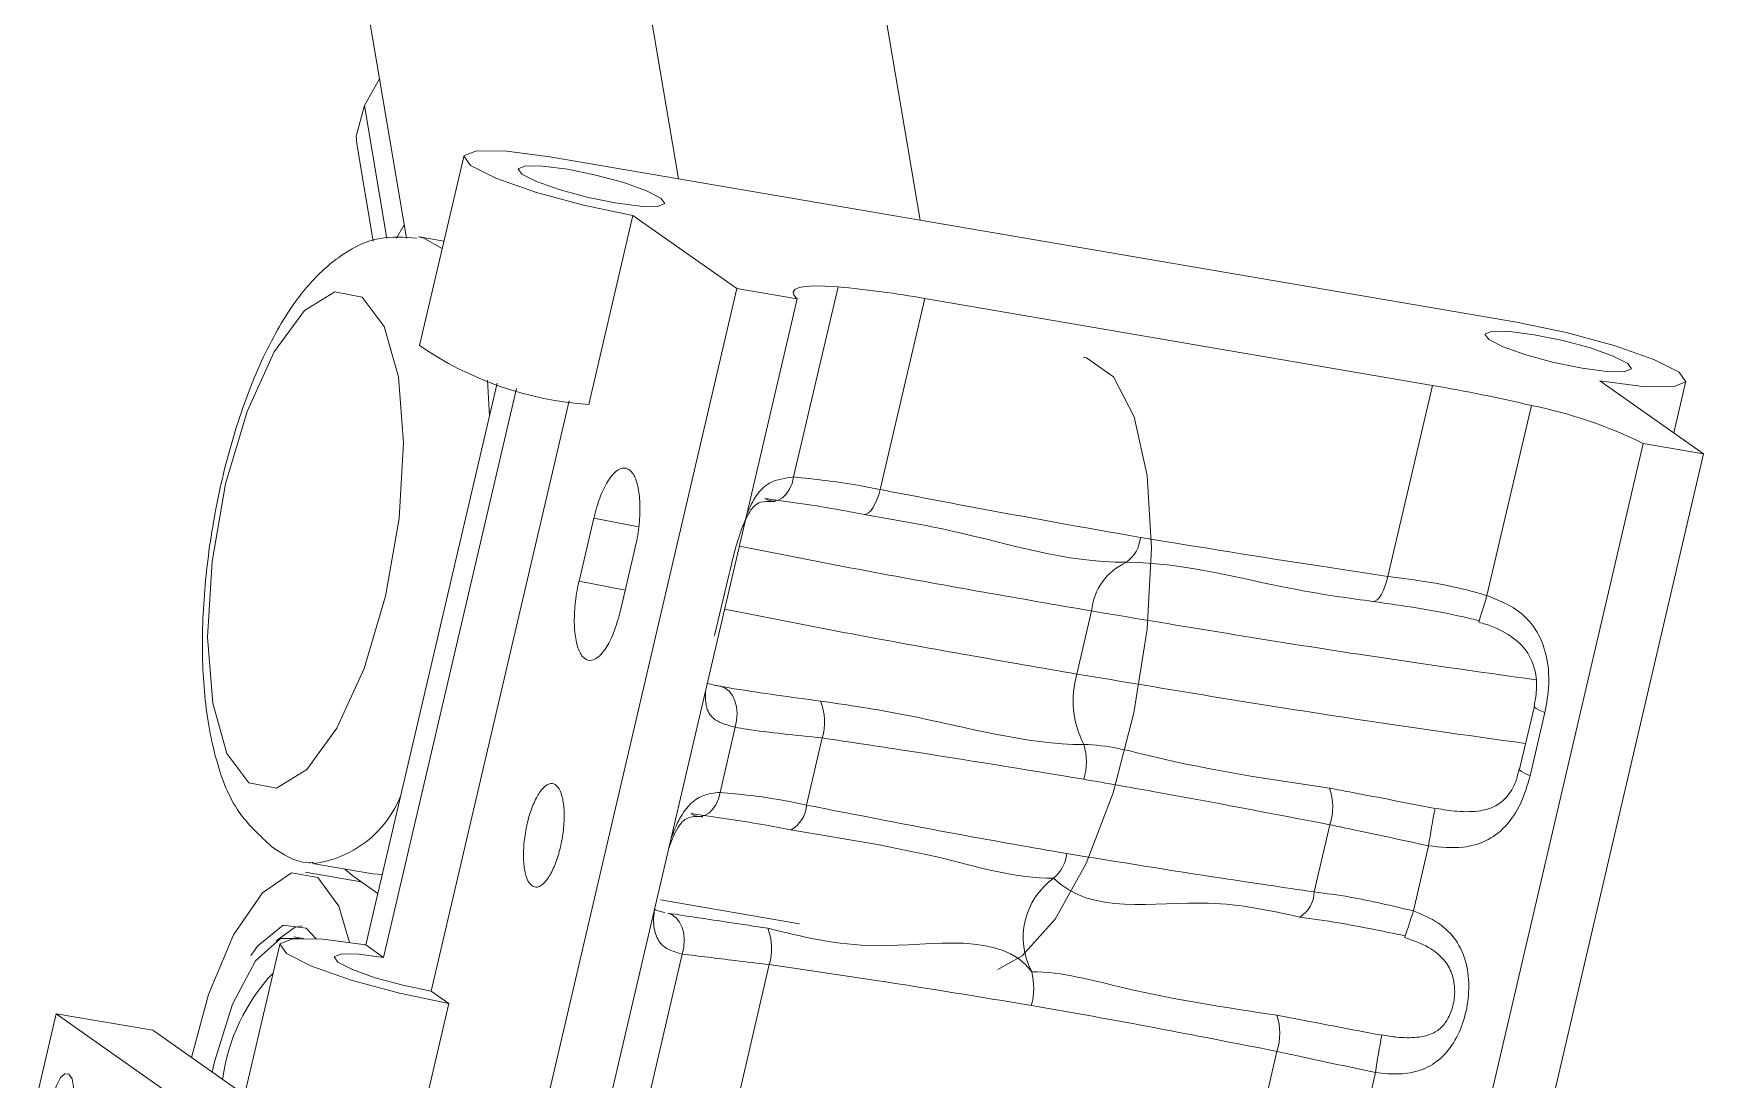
# Model space of a CAD drawing. Header units: millimetres. Extents: x 0 to 1189, y 0 to 841.
# Drawn here: x 286.92 to 292.01, y 564.21 to 567.4 of the extents above; entities that cross this region are included whole.
import ezdxf

# ---------------------------------------------------------------- set-up
doc = ezdxf.new("R2010")
doc.units = ezdxf.units.MM
doc.layers.get('0').update_dxf_attribs({"lineweight": 18})

msp = doc.modelspace()

# ---------------------------------------------------------------- linework, layer by layer
at = {"color": 7, "linetype": 'Continuous', "lineweight": 15}
for p, q in [((288.0577, 566.7746), (287.6188, 569.3544)), ((288.6443, 568.3833), (288.8871, 566.9558)), ((289.4401, 567.9127), (289.6244, 566.8297)), ((287.9749, 567.2611), (287.929, 567.1797)), ((287.9058, 567.0625), (287.9563, 566.7657)), ((288.2321, 567.0246), (288.0973, 566.4474)), ((288.4949, 567.0229), (291.4438, 566.5184)), ((288.6136, 566.2673), (288.7483, 566.8445)), ((289.0651, 566.6213), (288.7483, 566.8445)), ((288.0507, 566.8157), (288.0274, 566.7745)), ((288.1717, 566.7658), (288.0976, 566.7785)), ((287.8077, 561.2344), (289.0651, 566.6213)), ((289.2494, 566.5898), (289.0651, 566.6213)), ((289.2384, 566.0461), (289.3738, 566.6262)), ((287.992, 561.2029), (289.2494, 566.5898)), ((289.5025, 566.0078), (289.6386, 566.5908)), ((291.1871, 566.3258), (289.6386, 566.5908)), ((287.9336, 564.6181), (288.3338, 566.3326)), ((287.9874, 564.5801), (288.3926, 566.316)), ((291.051, 565.7428), (291.1871, 566.3258)), ((291.6972, 566.3399), (292.014, 566.1168)), ((291.9233, 566.1807), (291.9601, 566.3382)), ((288.5535, 566.2784), (288.1331, 564.4775)), ((291.3533, 565.6842), (291.4887, 566.2644)), ((290.5723, 560.7614), (291.8297, 566.1483)), ((290.7566, 560.7298), (292.014, 566.1168)), ((292.014, 566.1168), (291.8297, 566.1483)), ((288.5837, 565.7283), (288.6286, 565.9207)), ((288.7553, 565.8314), (288.7104, 565.639)), ((288.9974, 565.5624), (289.0423, 565.7548)), ((290.1474, 565.6372), (290.1025, 565.4448)), ((291.4978, 565.3468), (291.4528, 565.1544)), ((291.5301, 565.327), (291.4851, 565.1346)), ((289.0138, 565.0837), (289.0602, 565.2825)), ((289.2777, 565.045), (289.3256, 565.2498)), ((290.8263, 564.78), (290.8741, 564.9849)), ((291.1287, 564.7218), (291.1751, 564.9206)), ((287.9193, 564.8109), (287.7481, 564.8402)), ((287.7705, 564.8663), (287.9548, 564.8347)), ((287.8697, 564.8493), (287.8938, 564.8289)), ((287.9838, 564.8332), (287.9548, 564.8347)), ((287.9702, 564.7751), (287.8938, 564.8289)), ((288.8322, 564.7556), (289.2567, 564.683)), ((287.7436, 564.6381), (287.7143, 564.6431)), ((287.6707, 564.6197), (287.536, 564.0426)), ((287.9874, 564.5801), (287.9336, 564.6181)), ((288.8027, 564.1794), (288.8986, 564.5903)), ((289.0667, 564.1407), (289.1641, 564.5581)), ((288.187, 564.4396), (288.1331, 564.4775)), ((288.0523, 563.8624), (288.187, 564.4396)), ((286.9889, 564.408), (286.9195, 564.1104)), ((287.7581, 563.8663), (286.9889, 564.408)), ((286.9889, 564.408), (287.2838, 564.3576)), ((287.5636, 564.1606), (287.2838, 564.3576)), ((290.6152, 563.8757), (290.7127, 564.2932)), ((290.9176, 563.8176), (291.0135, 564.2285))]:
    msp.add_line(p, q, dxfattribs=at)
at = {"color": 8, "linetype": 'Continuous', "lineweight": 15}
for p, q in [((287.929, 567.1797), (287.9979, 566.7743)), ((288.3043, 566.3416), (288.3102, 566.2315)), ((288.6286, 565.9207), (288.7653, 565.8943)), ((288.5837, 565.7283), (288.7249, 565.701))]:
    msp.add_line(p, q, dxfattribs=at)
at = {"color": 7, "linetype": 'Continuous', "lineweight": 15}
for points in [[(287.929, 567.1797), (287.9036, 567.0857), (287.9058, 567.0625)], [(288.4949, 567.0229), (288.3635, 567.0403), (288.2713, 567.0414), (288.2326, 567.0261), (288.253, 566.9968), (288.3295, 566.9578), (288.4505, 566.9152), (288.5976, 566.8754), (288.7483, 566.8445)], [(288.4096, 566.97), (288.3979, 566.9868), (288.4202, 566.9956), (288.4732, 566.995), (288.5487, 566.985), (288.6354, 566.9672), (288.72, 566.9443), (288.7895, 566.9198), (288.8336, 566.8974), (288.8453, 566.8806), (288.823, 566.8718), (288.77, 566.8724), (288.6945, 566.8824), (288.6078, 566.9002), (288.5232, 566.9231), (288.4537, 566.9476), (288.4096, 566.97)], [(289.3738, 566.6262), (289.3349, 566.6288), (289.3017, 566.6293), (289.2748, 566.6276), (289.2548, 566.6239), (289.2421, 566.6181), (289.2369, 566.6103), (289.2394, 566.6009), (289.2494, 566.5898)], [(287.5769, 565.1132), (287.6607, 565.0964), (287.7532, 565.1537), (287.8455, 565.2795), (287.9283, 565.4616), (287.9937, 565.6821), (288.0352, 565.9194), (288.0487, 566.1503), (288.033, 566.3522), (287.9895, 566.5053), (287.9226, 566.5946), (287.8388, 566.6114), (287.7462, 566.5541), (287.654, 566.4283), (287.5712, 566.2462), (287.5058, 566.0257), (287.4643, 565.7884), (287.4508, 565.5575), (287.4665, 565.3556), (287.5099, 565.2025), (287.5769, 565.1132)], [(291.4438, 566.5184), (291.5945, 566.4874), (291.7416, 566.4476), (291.8626, 566.405), (291.9391, 566.3661), (291.9596, 566.3367), (291.9208, 566.3214), (291.8287, 566.3225), (291.6972, 566.3399)], [(291.3586, 566.4654), (291.3468, 566.4823), (291.3691, 566.4911), (291.4221, 566.4904), (291.4977, 566.4804), (291.5843, 566.4627), (291.6689, 566.4398), (291.7385, 566.4153), (291.7825, 566.3929), (291.7942, 566.376), (291.7719, 566.3672), (291.719, 566.3678), (291.6434, 566.3778), (291.5567, 566.3956), (291.4722, 566.4185), (291.4026, 566.443), (291.3586, 566.4654)], [(290.1217, 566.4119), (290.1318, 566.4097), (290.2137, 566.352), (290.277, 566.2292), (290.3168, 566.0506), (290.3303, 565.8293), (290.3164, 565.5818), (290.2762, 565.3264), (290.2127, 565.082), (290.1305, 564.8668), (290.0358, 564.6968), (289.9356, 564.5845), (289.8608, 564.5433)], [(289.2384, 566.0461), (289.2334, 566.0264), (289.2257, 566.0087), (289.2158, 565.994), (289.204, 565.9827), (289.191, 565.9755), (289.1773, 565.9727), (289.1634, 565.9743), (289.1501, 565.9804)], [(289.5025, 566.0078), (289.4979, 565.9918), (289.4925, 565.9769), (289.4865, 565.9636), (289.4801, 565.9522), (289.4734, 565.9431), (289.4665, 565.9365), (289.4599, 565.9327), (289.4535, 565.9317)], [(291.051, 565.7428), (291.0471, 565.7267), (291.0422, 565.7118), (291.0368, 565.6983), (291.0308, 565.6869), (291.0245, 565.6777), (291.018, 565.6711), (291.0116, 565.6672), (291.0054, 565.6662)], [(291.3533, 565.6842), (291.3473, 565.6647), (291.3417, 565.6467), (291.3368, 565.631), (291.3329, 565.6185), (291.33, 565.6095), (291.3284, 565.6046), (291.3281, 565.6039), (291.3291, 565.6075)], [(289.0163, 565.4071), (289.0298, 565.4019), (289.0419, 565.3926), (289.0519, 565.3795), (289.0594, 565.3632), (289.0642, 565.3445), (289.0659, 565.3242), (289.0646, 565.3032), (289.0602, 565.2825)], [(288.9251, 565.0187), (288.9385, 565.0122), (288.9525, 565.0102), (288.9663, 565.0128), (288.9795, 565.0199), (288.9913, 565.0311), (289.0012, 565.046), (289.0088, 565.0638), (289.0138, 565.0837)], [(287.7872, 564.8236), (287.7067, 564.8379), (287.6179, 564.7776), (287.5303, 564.6493), (287.4536, 564.467), (287.4012, 564.2749)], [(287.8834, 564.626), (287.8507, 564.7364), (287.7872, 564.8236)], [(288.8543, 564.7151), (288.868, 564.7102), (288.8803, 564.701), (288.8905, 564.688), (288.8982, 564.6717), (288.903, 564.6529), (288.9047, 564.6324), (288.9032, 564.6113), (288.8986, 564.5903)], [(287.7309, 564.6379), (287.6731, 564.6373), (287.5974, 564.5693), (287.5267, 564.4374), (287.4716, 564.2618), (287.4646, 564.2302)], [(287.7819, 564.6369), (287.7513, 564.6697), (287.6813, 564.6782), (287.6044, 564.6153), (287.5829, 564.5857)], [(287.7391, 564.6768), (287.7181, 564.6719), (287.6602, 564.6307)], [(287.9336, 564.6181), (287.8021, 564.6354), (287.71, 564.6365), (287.6712, 564.6212), (287.6917, 564.5919), (287.7682, 564.5529), (287.8892, 564.5103), (288.0363, 564.4705), (288.187, 564.4396)], [(291.1024, 564.6416), (291.1025, 564.642), (291.1036, 564.646)], [(288.1331, 564.4775), (288.0465, 564.4953), (287.9619, 564.5182), (287.8923, 564.5427), (287.8483, 564.5651), (287.8366, 564.582), (287.8589, 564.5908), (287.9118, 564.5901), (287.9874, 564.5801)], [(286.9735, 564.1011), (286.9743, 564.1242), (286.9798, 564.1584), (286.9896, 564.1896), (287.0021, 564.2131), (287.0156, 564.2252), (287.0279, 564.2241), (287.0372, 564.21), (287.042, 564.185), (287.0416, 564.153), (287.0361, 564.1188), (287.028, 564.0918)]]:
    msp.add_lwpolyline(points, dxfattribs=at)
at = {"color": 8, "linetype": 'Continuous', "lineweight": 15}
for points in [[(288.0941, 566.779), (288.108, 566.7762), (288.1665, 566.7438)], [(291.5301, 565.327), (291.5146, 565.3334), (291.5038, 565.3392), (291.4983, 565.3442), (291.4978, 565.3468)], [(291.4851, 565.1346), (291.4697, 565.141), (291.4589, 565.1469), (291.4534, 565.1518), (291.4528, 565.1544)]]:
    msp.add_lwpolyline(points, dxfattribs=at)
at = {"color": 7, "linetype": 'Continuous', "lineweight": 15}
for centre, radius, start, end in [((289.066, 563.3225), 3.3181, 80.0632, 84.6767), ((288.6847, 567.3007), 1.0359, 235.458, 266.0629), ((290.3208, 561.3017), 5.0982, 76.7567, 80.2166), ((291.2134, 564.8968), 1.395, 63.7824, 78.617), ((290.19, 565.871), 0.1064, 306.7123, 354.9292), ((290.3262, 565.6216), 0.1795, 113.8684, 175.0279), ((290.383, 565.3638), 0.292, 163.8924, 207.3821), ((289.1576, 565.2986), 0.1749, 343.7982, 21.2988), ((289.9381, 565.1766), 0.1931, 344.0838, 15.8807), ((290.7136, 565.0384), 0.1693, 341.5675, 20.1371), ((289.184, 565.051), 0.094, 299.0627, 356.3138), ((292.9482, 564.6636), 1.7916, 168.059, 171.7519), ((289.9582, 564.9094), 0.1141, 309.8225, 353.7275), ((290.1618, 564.6408), 0.2231, 125.8086, 207.9152), ((290.7352, 564.7814), 0.0911, 300.9124, 359.1241), ((288.9904, 564.6068), 0.1805, 344.3534, 20.2261), ((288.0787, 564.1303), 0.5874, 136.8238, 172.4114), ((289.7695, 564.4872), 0.2012, 344.5232, 14.1351), ((290.5476, 564.3475), 0.1737, 341.7842, 18.8345), ((292.5719, 564.0241), 1.5717, 168.3171, 172.5278)]:
    msp.add_arc(centre, radius, start, end, dxfattribs=at)
at = {"color": 8, "linetype": 'Continuous', "lineweight": 15}
for centre, radius, start, end in [((287.7308, 565.1958), 0.3323, 277.1049, 338.4484), ((288.4054, 565.5701), 2.8524, 341.0031, 342.6988)]:
    msp.add_arc(centre, radius, start, end, dxfattribs=at)
at = {"color": 7, "linetype": 'Continuous', "lineweight": 15}
for points, knots in [([(288.089, 566.7748), (288.0505, 566.7777), (287.9686, 566.7841), (287.8561, 566.7266), (287.7542, 566.6354), (287.6579, 566.4954), (287.5698, 566.3033), (287.4995, 566.075), (287.4529, 565.8349), (287.4317, 565.5965), (287.4373, 565.3716), (287.4729, 565.179), (287.5326, 565.0237), (287.6102, 564.9515), (287.646, 564.9181)], [0, 0, 0, 0, 0.126292, 0.268645, 0.423827, 0.615196, 0.828554, 1.03391, 1.235023, 1.435769, 1.638693, 1.848322, 2.045819, 2.214855, 2.214855, 2.214855, 2.214855]), ([(288.6286, 565.9207), (288.6343, 565.9418), (288.6458, 565.9841), (288.6702, 566.034), (288.6965, 566.0664), (288.7224, 566.0773), (288.7449, 566.0655), (288.7614, 566.0324), (288.77, 565.9816), (288.7699, 565.919), (288.7631, 565.8667), (288.7568, 565.8382), (288.7553, 565.8314)], [0, 0, 0, 0, 0.0482713, 0.0965381, 0.1448073, 0.1930818, 0.2413511, 0.2896213, 0.3378981, 0.3861694, 0.434441, 0.4495633, 0.4495633, 0.4495633, 0.4495633]), ([(289.2384, 566.0461), (289.3034, 566.0395), (289.3865, 566.0311), (289.4817, 566.012), (289.5025, 566.0078)], [0, 0, 0, 0, 0.2084979, 0.2669845, 0.2669845, 0.2669845, 0.2669845]), ([(289.5025, 566.0078), (289.5925, 565.9905), (289.8565, 565.9396), (290.1214, 565.8926), (290.296, 565.8616)], [0, 0, 0, 0, 0.2751102, 0.8068366, 0.8068366, 0.8068366, 0.8068366]), ([(289.0433, 565.7565), (289.0478, 565.7761), (289.0578, 565.8192), (289.0762, 565.8796), (289.0955, 565.9264), (289.1125, 565.9529), (289.1262, 565.9643), (289.1373, 565.9714), (289.169, 565.9713), (289.182, 565.9712)], [0, 0, 0, 0, 0.040568, 0.0895444, 0.1270546, 0.1583219, 0.1900962, 0.2451059, 0.2836158, 0.2836158, 0.2836158, 0.2836158]), ([(289.4535, 565.9317), (289.4299, 565.9363), (289.3245, 565.9567), (289.2263, 565.97), (289.1501, 565.9804)], [0, 0, 0, 0, 0.06885, 0.3073105, 0.3073105, 0.3073105, 0.3073105]), ([(290.2536, 565.7857), (290.2536, 565.7857), (290.0633, 565.7857), (289.8151, 565.8699), (289.5454, 565.916), (289.4535, 565.9317)], [0, 0, 0, 0, 0.0000084, 0.5369787, 0.8142281, 0.8142281, 0.8142281, 0.8142281]), ([(290.296, 565.8616), (290.4776, 565.8321), (290.729, 565.7911), (290.9811, 565.7533), (291.051, 565.7428)], [0, 0, 0, 0, 0.5521416, 0.7643759, 0.7643759, 0.7643759, 0.7643759]), ([(291.0054, 565.6662), (290.9363, 565.6757), (290.6873, 565.7101), (290.43, 565.7857), (290.2536, 565.7857), (290.2536, 565.7857)], [0, 0, 0, 0, 0.2111933, 0.7617792, 0.7617916, 0.7617916, 0.7617916, 0.7617916]), ([(288.7104, 565.639), (288.7046, 565.6179), (288.6931, 565.5756), (288.6688, 565.5257), (288.6425, 565.4933), (288.6166, 565.4824), (288.5941, 565.4942), (288.5776, 565.5273), (288.5689, 565.5781), (288.5691, 565.6407), (288.5759, 565.693), (288.5822, 565.7215), (288.5837, 565.7283)], [0, 0, 0, 0, 0.0482711, 0.096547, 0.1448174, 0.1930891, 0.2413635, 0.2896358, 0.3379071, 0.3861796, 0.4344527, 0.4495838, 0.4495838, 0.4495838, 0.4495838]), ([(291.051, 565.7428), (291.1369, 565.7315), (291.2378, 565.7182), (291.3383, 565.6886), (291.3533, 565.6842)], [0, 0, 0, 0, 0.2620295, 0.3082797, 0.3082797, 0.3082797, 0.3082797]), ([(291.3291, 565.6075), (291.3133, 565.6114), (291.204, 565.6383), (291.097, 565.6533), (291.0054, 565.6662)], [0, 0, 0, 0, 0.0475551, 0.3291692, 0.3291692, 0.3291692, 0.3291692]), ([(291.3533, 565.6842), (291.3852, 565.6716), (291.4431, 565.6488), (291.5064, 565.5828), (291.5379, 565.5023), (291.5453, 565.4131), (291.5351, 565.3556), (291.5301, 565.327)], [0, 0, 0, 0, 0.1008664, 0.1831816, 0.2718528, 0.3588788, 0.4456469, 0.4456469, 0.4456469, 0.4456469]), ([(291.3289, 565.6025), (291.3355, 565.6007), (291.3703, 565.5913), (291.4249, 565.5651), (291.4752, 565.5192), (291.4998, 565.4652), (291.5078, 565.4049), (291.5006, 565.3662), (291.4969, 565.3468)], [0, 0, 0, 0, 0.0199213, 0.1051207, 0.1730536, 0.2320866, 0.2893873, 0.3468094, 0.3468094, 0.3468094, 0.3468094]), ([(289.0167, 565.4075), (289.0109, 565.4084), (288.9917, 565.4115), (288.9822, 565.4148), (288.9757, 565.4171)], [0, 0, 0, 0, 0.01268952, 0.04219517, 0.04219517, 0.04219517, 0.04219517]), ([(289.0163, 565.4071), (289.0299, 565.4048), (289.1243, 565.3885), (289.2301, 565.3743), (289.3206, 565.3622)], [0, 0, 0, 0, 0.0444382, 0.3075688, 0.3075688, 0.3075688, 0.3075688]), ([(289.3206, 565.3622), (289.4055, 565.3497), (289.6738, 565.3103), (289.9473, 565.2295), (290.1237, 565.2295), (290.1238, 565.2295)], [0, 0, 0, 0, 0.2576656, 0.8146695, 0.814682, 0.814682, 0.814682, 0.814682]), ([(289.3256, 565.2498), (289.2444, 565.2579), (289.1488, 565.2674), (289.0717, 565.2805), (289.0602, 565.2825)], [0, 0, 0, 0, 0.2273265, 0.2674525, 0.2674525, 0.2674525, 0.2674525]), ([(290.1237, 565.1237), (289.9422, 565.1536), (289.6765, 565.1973), (289.41, 565.2372), (289.3256, 565.2498)], [0, 0, 0, 0, 0.5521198, 0.8080663, 0.8080663, 0.8080663, 0.8080663]), ([(290.1238, 565.2295), (290.1238, 565.2295), (290.1919, 565.2295), (290.4473, 565.1594), (290.6944, 565.1229), (290.8725, 565.0967)], [0, 0, 0, 0, 0.0000124, 0.2125659, 0.7608929, 0.7608929, 0.7608929, 0.7608929]), ([(291.4512, 565.1555), (291.4483, 565.1424), (291.4408, 565.1085), (291.4146, 565.0682), (291.3814, 565.0402), (291.3322, 565.0246), (291.2663, 565.0237), (291.2198, 565.0311), (291.1982, 565.0346)], [0, 0, 0, 0, 0.0355084, 0.0913465, 0.1436155, 0.1990188, 0.2655812, 0.3227775, 0.3227775, 0.3227775, 0.3227775]), ([(288.4405, 564.7987), (288.4378, 564.8011), (288.4296, 564.8083), (288.4194, 564.8329), (288.4135, 564.8751), (288.4147, 564.9262), (288.4228, 564.9803), (288.437, 565.0312), (288.4556, 565.0733), (288.4766, 565.1018), (288.494, 565.1114), (288.5099, 565.1099), (288.5237, 565.0972), (288.535, 565.0656), (288.5396, 565.0213), (288.5372, 564.9692), (288.5278, 564.9153), (288.5127, 564.8655), (288.4935, 564.8255), (288.4724, 564.8001), (288.454, 564.7921), (288.4443, 564.7968), (288.4405, 564.7987)], [0, 0, 0, 0, 0.0191022, 0.0577224, 0.0963372, 0.1349611, 0.1735787, 0.2121963, 0.2508186, 0.2894399, 0.328057, 0.3471599, 0.3857813, 0.4244012, 0.4630218, 0.5016376, 0.5402586, 0.5788733, 0.6174949, 0.6561146, 0.6947317, 0.7194579, 0.7194579, 0.7194579, 0.7194579]), ([(290.8741, 564.9849), (290.6941, 565.0195), (290.4444, 565.0676), (290.1937, 565.1114), (290.1237, 565.1237)], [0, 0, 0, 0, 0.550208, 0.7631552, 0.7631552, 0.7631552, 0.7631552]), ([(290.8725, 565.0967), (290.8958, 565.0923), (290.9998, 565.0728), (291.1099, 565.0511), (291.1953, 565.0343)], [0, 0, 0, 0, 0.0736864, 0.3288391, 0.3288391, 0.3288391, 0.3288391]), ([(291.4851, 565.1346), (291.4764, 565.1052), (291.4594, 565.0474), (291.413, 564.978), (291.353, 564.9324), (291.2723, 564.9103), (291.2109, 564.9168), (291.1751, 564.9206)], [0, 0, 0, 0, 0.088619, 0.1739038, 0.2519938, 0.3244131, 0.4259187, 0.4259187, 0.4259187, 0.4259187]), ([(289.0138, 565.0837), (289.0748, 565.0779), (289.1578, 565.0699), (289.2527, 565.0502), (289.2777, 565.045)], [0, 0, 0, 0, 0.196436, 0.2669911, 0.2669911, 0.2669911, 0.2669911]), ([(289.2777, 565.045), (289.4339, 565.0143), (289.6979, 564.9625), (289.9632, 564.9159), (290.0716, 564.8969)], [0, 0, 0, 0, 0.477672, 0.8075777, 0.8075777, 0.8075777, 0.8075777]), ([(288.8583, 564.9141), (288.8633, 564.9281), (288.8729, 564.9545), (288.889, 564.983), (288.9025, 564.9983), (288.9136, 565.0046), (288.9302, 565.0115), (288.9564, 565.0096), (288.9615, 565.0092)], [0, 0, 0, 0, 0.0258935, 0.0492685, 0.0724325, 0.0985844, 0.1453696, 0.1568506, 0.1568506, 0.1568506, 0.1568506]), ([(289.2296, 564.9689), (289.2012, 564.9745), (289.0961, 564.9953), (288.9972, 565.0088), (288.9251, 565.0187)], [0, 0, 0, 0, 0.0835763, 0.3086147, 0.3086147, 0.3086147, 0.3086147]), ([(290.0313, 564.8218), (290.0313, 564.8218), (289.9131, 564.8218), (289.6619, 564.8993), (289.3902, 564.943), (289.2296, 564.9689)], [0, 0, 0, 0, 0.0000112, 0.3336673, 0.8158003, 0.8158003, 0.8158003, 0.8158003]), ([(291.1751, 564.9206), (291.0947, 564.938), (290.9917, 564.9604), (290.8953, 564.9805), (290.8741, 564.9849)], [0, 0, 0, 0, 0.2403231, 0.3077536, 0.3077536, 0.3077536, 0.3077536]), ([(287.646, 564.9181), (287.6809, 564.8946), (287.7213, 564.8674), (287.7679, 564.8692), (287.7741, 564.8694)], [0, 0, 0, 0, 0.1209382, 0.139656, 0.139656, 0.139656, 0.139656]), ([(290.0716, 564.8969), (290.2294, 564.8713), (290.4806, 564.8306), (290.7326, 564.7937), (290.8263, 564.78)], [0, 0, 0, 0, 0.4796828, 0.7637004, 0.7637004, 0.7637004, 0.7637004]), ([(290.782, 564.7032), (290.6923, 564.7228), (290.4507, 564.7757), (290.1456, 564.7075), (290.0313, 564.8218), (290.0313, 564.8218)], [0, 0, 0, 0, 0.2853012, 0.7682585, 0.7682753, 0.7682753, 0.7682753, 0.7682753]), ([(290.8263, 564.78), (290.8624, 564.7752), (290.9612, 564.7622), (291.0636, 564.7375), (291.1287, 564.7218)], [0, 0, 0, 0, 0.112355, 0.3081485, 0.3081485, 0.3081485, 0.3081485]), ([(288.8452, 564.7175), (288.8391, 564.7187), (288.8241, 564.7218), (288.8153, 564.727), (288.8167, 564.7258), (288.817, 564.7255)], [0, 0, 0, 0, 0.01061316, 0.02638276, 0.030948, 0.030948, 0.030948, 0.030948]), ([(288.8543, 564.7151), (288.9158, 564.7058), (289.014, 564.6909), (289.1201, 564.6751), (289.1597, 564.6692)], [0, 0, 0, 0, 0.1936492, 0.3088535, 0.3088535, 0.3088535, 0.3088535]), ([(291.1036, 564.646), (291.0352, 564.6601), (290.9261, 564.6827), (290.8212, 564.6977), (290.782, 564.7032)], [0, 0, 0, 0, 0.2048625, 0.3267412, 0.3267412, 0.3267412, 0.3267412]), ([(291.1287, 564.7218), (291.1555, 564.711), (291.1883, 564.6977), (291.2353, 564.6618), (291.2728, 564.6176), (291.2973, 564.5435), (291.2996, 564.4637), (291.2845, 564.3867), (291.2541, 564.3182), (291.2096, 564.2653), (291.1525, 564.233), (291.0853, 564.2213), (291.038, 564.226), (291.0135, 564.2285)], [0, 0, 0, 0, 0.08371, 0.1025832, 0.1748435, 0.2529753, 0.3288167, 0.4054952, 0.4817931, 0.55399, 0.6211267, 0.6882705, 0.7598114, 0.7598114, 0.7598114, 0.7598114]), ([(289.1597, 564.6692), (289.2643, 564.6432), (289.5215, 564.5793), (289.8691, 564.6637), (289.9647, 564.5364), (289.9647, 564.5364)], [0, 0, 0, 0, 0.3363315, 0.8272728, 0.8272882, 0.8272882, 0.8272882, 0.8272882]), ([(291.1019, 564.6408), (291.1273, 564.632), (291.1728, 564.6161), (291.2224, 564.5769), (291.2475, 564.5337), (291.2567, 564.4857), (291.2526, 564.4375), (291.237, 564.3943), (291.2135, 564.3632), (291.1844, 564.3444), (291.1373, 564.334), (291.0838, 564.3349), (291.0477, 564.3408), (291.0329, 564.3433)], [0, 0, 0, 0, 0.073906, 0.1326769, 0.180805, 0.2221872, 0.2677832, 0.3126055, 0.3550914, 0.4013418, 0.451072, 0.5106546, 0.552467, 0.552467, 0.552467, 0.552467]), ([(289.1641, 564.5581), (289.1289, 564.5623), (289.0323, 564.5737), (288.9506, 564.5839), (288.8986, 564.5903)], [0, 0, 0, 0, 0.0975103, 0.2674458, 0.2674458, 0.2674458, 0.2674458]), ([(289.9635, 564.4335), (289.8058, 564.4595), (289.5398, 564.5032), (289.2728, 564.5423), (289.1641, 564.5581)], [0, 0, 0, 0, 0.4796618, 0.8090107, 0.8090107, 0.8090107, 0.8090107]), ([(289.9647, 564.5364), (289.9647, 564.5364), (290.0559, 564.5364), (290.3111, 564.4642), (290.5577, 564.4269), (290.7121, 564.4036)], [0, 0, 0, 0, 0.0000124, 0.2840067, 0.7596701, 0.7596701, 0.7596701, 0.7596701]), ([(290.7127, 564.2932), (290.5565, 564.3238), (290.3073, 564.3727), (290.0569, 564.417), (289.9635, 564.4335)], [0, 0, 0, 0, 0.4776499, 0.7622716, 0.7622716, 0.7622716, 0.7622716]), ([(290.7121, 564.4036), (290.7401, 564.3982), (290.8436, 564.3786), (290.953, 564.3576), (291.0328, 564.3423)], [0, 0, 0, 0, 0.0884238, 0.3264701, 0.3264701, 0.3264701, 0.3264701]), ([(291.0135, 564.2285), (290.9377, 564.2447), (290.8347, 564.2667), (290.7382, 564.2876), (290.7127, 564.2932)], [0, 0, 0, 0, 0.2264138, 0.3077456, 0.3077456, 0.3077456, 0.3077456])]:
    msp.add_open_spline(points, degree=3, knots=knots, dxfattribs=at)
at = {"color": 8, "linetype": 'Continuous', "lineweight": 15}
for points, knots in [([(289.097, 565.9368), (289.1056, 565.9553), (289.1237, 565.9944), (289.1685, 566.037), (289.2126, 566.0427), (289.2384, 566.0461)], [0, 0, 0, 0, 0.0519352, 0.1099811, 0.191338, 0.191338, 0.191338, 0.191338]), ([(289.0732, 565.8347), (289.2117, 565.8076), (289.5763, 565.7361), (289.9289, 565.675), (290.1474, 565.6372)], [0, 0, 0, 0, 0.415269, 1.092305, 1.092305, 1.092305, 1.092305]), ([(289.0282, 565.6424), (289.1668, 565.6152), (289.5314, 565.5437), (289.884, 565.4826), (290.1025, 565.4448)], [0, 0, 0, 0, 0.41527, 1.092305, 1.092305, 1.092305, 1.092305]), ([(290.1474, 565.6372), (290.4221, 565.5913), (290.8861, 565.5139), (291.3234, 565.4522), (291.5019, 565.4271)], [0, 0, 0, 0, 0.811378, 1.370745, 1.370745, 1.370745, 1.370745]), ([(290.1025, 565.4448), (290.3771, 565.399), (290.846, 565.3207), (291.288, 565.2584), (291.4711, 565.2326)], [0, 0, 0, 0, 0.811165, 1.385, 1.385, 1.385, 1.385]), ([(289.0602, 565.2825), (289.0378, 565.2886), (288.9972, 565.2997), (288.9699, 565.3363), (288.9695, 565.3733), (288.9694, 565.3901)], [0, 0, 0, 0, 0.0636868, 0.1156587, 0.159137, 0.159137, 0.159137, 0.159137]), ([(288.8653, 564.9443), (288.8723, 564.9629), (288.8872, 565.0023), (288.919, 565.048), (288.9609, 565.0776), (288.9958, 565.0816), (289.0138, 565.0837)], [0, 0, 0, 0, 0.0495179, 0.1048485, 0.1601887, 0.2191459, 0.2191459, 0.2191459, 0.2191459]), ([(288.8986, 564.5903), (288.8794, 564.5958), (288.856, 564.6025), (288.8292, 564.6241), (288.8131, 564.6542), (288.8097, 564.6941), (288.8136, 564.7216), (288.8142, 564.7251)], [0, 0, 0, 0, 0.0573739, 0.0703156, 0.1198369, 0.1733861, 0.1814434, 0.1814434, 0.1814434, 0.1814434])]:
    msp.add_open_spline(points, degree=3, knots=knots, dxfattribs=at)

doc.saveas('drawing.dxf')
